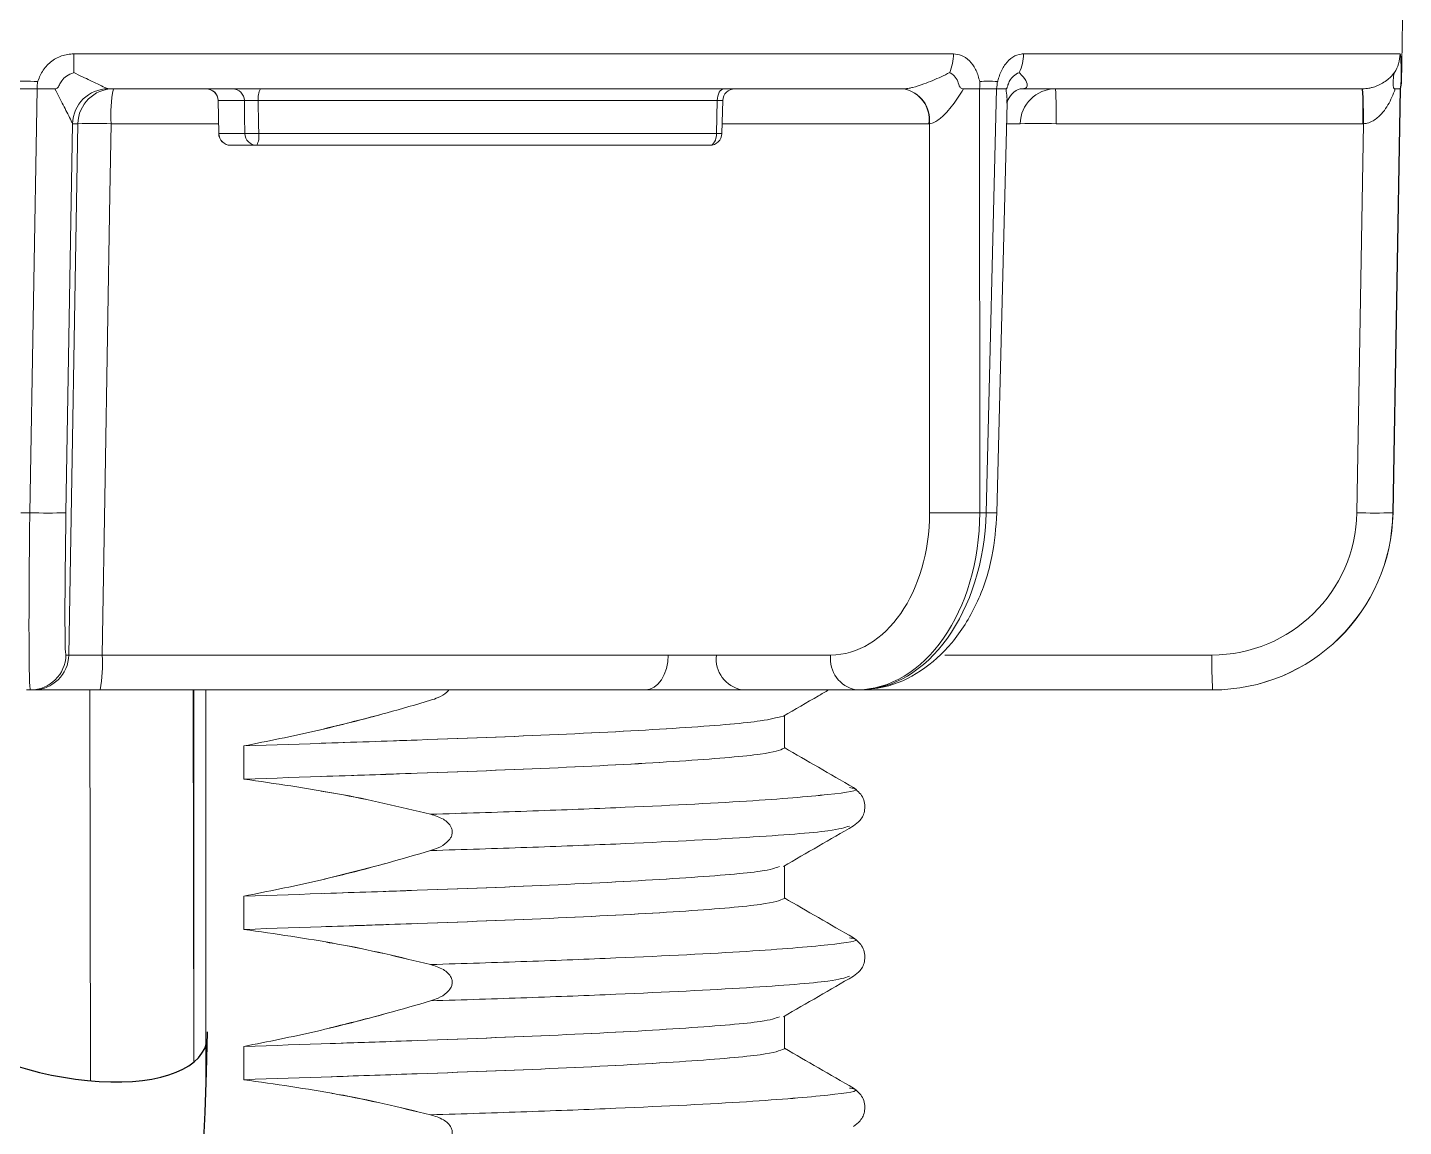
# Model space of a CAD drawing. Header units: inches. Extents: x 2.3 to 15.7, y 0.2 to 14.5.
# Drawn here: x 3.424 to 3.996, y 10.445 to 10.902 of the extents above; entities that cross this region are included whole.
import ezdxf

# ---------------------------------------------------------------- set-up
doc = ezdxf.new("R2010")
doc.units = ezdxf.units.IN
doc.header["$MEASUREMENT"] = 0
doc.layers.add('Object', color=4, linetype='Continuous')

msp = doc.modelspace()

# ---------------------------------------------------------------- linework, layer by layer
at = {"layer": 'Object', "color": 4, "linetype": 'Continuous', "lineweight": 15}
for p, q in [((3.995282222351666, 10.88690299181349), (3.99597554434235, 10.9266225063036)), ((3.443236952959058, 10.89112870299771), (3.808909395346467, 10.89112870299771)), ((3.837977879544857, 10.89112870299771), (3.994567157278825, 10.89112870299771)), ((3.418107889918804, 10.87662236390951), (3.427953436182214, 10.87662236390951)), ((3.424928837789301, 10.7003134673116), (3.427953436182214, 10.87662236390951)), ((3.427953436182214, 10.87662236390951), (3.435312204506427, 10.87662236390951)), ((3.435808298775505, 10.875679894797), (3.435312204506427, 10.87662236390951)), ((3.457469835206254, 10.8766229505694), (3.45747841510714, 10.87662236390951)), ((3.788108635638618, 10.87662236390951), (3.45747841510714, 10.87662236390951)), ((3.788108635638618, 10.87662236390951), (3.788189081375968, 10.8766229505694)), ((3.813119560043617, 10.87662236390951), (3.812544340021942, 10.875679894797)), ((3.813119560043617, 10.87662236390951), (3.819740383559299, 10.87662236390951)), ((3.819740383559299, 10.87662236390951), (3.819814449370352, 10.7003134673116)), ((3.819740383559299, 10.87662236390951), (3.826820781765935, 10.87662236390951)), ((3.822469232035409, 10.7003134673116), (3.826820781765935, 10.87662236390951)), ((3.826820781765935, 10.87662236390951), (3.830736443198546, 10.87662236390951)), ((3.830866901691479, 10.875679894797), (3.830736443198546, 10.87662236390951)), ((3.837352500102627, 10.8766229505694), (3.837281734253452, 10.87662236390951)), ((3.978865095337051, 10.87662236390951), (3.837281734253452, 10.87662236390951)), ((3.978865095337051, 10.87662236390951), (3.97897406741153, 10.8766229505694)), ((3.994592896981477, 10.87662236390951), (3.991568261922319, 10.7003134673116)), ((3.991631107862984, 10.7003134673116), (3.994760571711151, 10.87662236390951)), ((3.992522170902681, 10.87662236390951), (3.992193861362008, 10.875679894797)), ((3.992522170902681, 10.87662236390951), (3.994592896981477, 10.87662236390951)), ((3.994592896981477, 10.87662236390951), (3.994760571711151, 10.87662236390951)), ((3.503160887379321, 10.87172140719245), (3.503433757560435, 10.85802260544218)), ((3.503180467153133, 10.87172170052239), (3.503224686642307, 10.87170967399466)), ((3.514100774334146, 10.87170967399466), (3.503224686642307, 10.87170967399466)), ((3.710710523081552, 10.87170967399466), (3.519896534047703, 10.87170967399466)), ((3.710375100289717, 10.8580352186298), (3.710710523081552, 10.87170967399466)), ((3.712635354179072, 10.85800089902626), (3.712970190311015, 10.87174370026825)), ((3.826969793377874, 10.70020698854165), (3.831175924788285, 10.8706240598691)), ((3.442715338984787, 10.86211719814109), (3.439939557717516, 10.7003134673116)), ((3.441095057702416, 10.64112857768716), (3.444891040517565, 10.86211631815126)), ((3.442719078941582, 10.86211631815126), (3.442715338984787, 10.86211719814109)), ((3.444891040517565, 10.86211631815126), (3.442719078941582, 10.86211631815126)), ((3.503479590364304, 10.86211631815126), (3.458701527644305, 10.86211631815126)), ((3.503435517540105, 10.85802289877212), (3.503497190160989, 10.8580352186298)), ((3.503497190160989, 10.8580352186298), (3.514298478716915, 10.8580352186298)), ((3.520096585070029, 10.8580352186298), (3.710375100289717, 10.8580352186298)), ((3.798722779689786, 10.86211631815126), (3.712735599687694, 10.86211631815126)), ((3.798873551281392, 10.86211719814109), (3.798722779689786, 10.86211631815126)), ((3.798941530496091, 10.7003134673116), (3.798873551281392, 10.86211719814109)), ((3.836636261710007, 10.86211631815126), (3.830965973880321, 10.86211631815126)), ((3.979116442433469, 10.86211631815126), (3.85157775577126, 10.86211631815126)), ((3.976557505327861, 10.7003134673116), (3.979333323261375, 10.86211719814109)), ((3.979333323261375, 10.86211719814109), (3.979116442433469, 10.86211631815126)), ((3.519235881679615, 10.85312252871495), (3.508434519791201, 10.85312252871495)), ((3.707642438524326, 10.85312252871495), (3.519235881679615, 10.85312252871495)), ((3.421237353766973, 10.7003134673116), (3.424928837789301, 10.7003134673116)), ((3.819814449370352, 10.7003134673116), (3.822469232035409, 10.7003134673116)), ((3.991568261922319, 10.7003134673116), (3.991631107862984, 10.7003134673116)), ((3.439932151136411, 10.64112857768716), (3.441095057702416, 10.64112857768716)), ((3.455031163377999, 10.64112857768716), (3.517935990029407, 10.64112857768716)), ((3.517935990029407, 10.64112857768716), (3.690293732271396, 10.64112857768716)), ((3.710367180381208, 10.64112857768716), (3.757828772100851, 10.64112857768716)), ((3.805354383080939, 10.64112857768716), (3.833119748999728, 10.64112857768716)), ((3.848073122923743, 10.64112857768716), (3.916356814104716, 10.64112857768716)), ((3.42517274163837, 10.62662253192891), (3.423547107084506, 10.62662253192891)), ((3.426335648204372, 10.62662253192891), (3.42517274163837, 10.62662253192891)), ((3.449805444507112, 10.62662253192891), (3.45011762864463, 10.46403311244791)), ((3.518768093750207, 10.62662253192891), (3.454207859555542, 10.62662253192891)), ((3.493102750238446, 10.4718278284806), (3.492805526038143, 10.62662253192891)), ((3.493102750238446, 10.47181024143902), (3.493102750238446, 10.62662253192891)), ((3.498102779144352, 10.46075480900834), (3.498102779144354, 10.62662253192891)), ((3.680834574877721, 10.62662253192891), (3.518768093750207, 10.62662253192891)), ((3.76844291615202, 10.62662253192891), (3.720981324432378, 10.62662253192891)), ((3.769612055979351, 10.62662253192891), (3.76844291615202, 10.62662253192891)), ((3.818417832170859, 10.62662253192891), (3.769612055979351, 10.62662253192891)), ((3.916608124534889, 10.62662253192891), (3.848324433353916, 10.62662253192891)), ((3.916635844214671, 10.62662253192891), (3.916608124534889, 10.62662253192891)), ((3.738601727546644, 10.60236729323282), (3.738601727546644, 10.61594436305601)), ((3.738602754201452, 10.60236611991304), (3.738602754201452, 10.61594348306618)), ((3.513909816540107, 10.60332413551263), (3.513909816540107, 10.58951005509406)), ((3.513910843194914, 10.60332325552279), (3.513910843194914, 10.58950917510423)), ((3.738602754201452, 10.53986630858286), (3.738602754201452, 10.553443671736)), ((3.738602754201452, 10.53986630858286), (3.738602754201452, 10.55344337840605)), ((3.513910843194914, 10.54082315086267), (3.513910843194914, 10.52700907044411)), ((3.738602754201452, 10.47736649725268), (3.738602754201452, 10.49094356707588)), ((3.738602754201452, 10.47736620392273), (3.738602754201452, 10.49094327374593)), ((3.513910843194914, 10.47832333953249), (3.513910843194914, 10.46450925911392))]:
    msp.add_line(p, q, dxfattribs=at)
at = {"layer": 'Object', "color": 4, "linetype": 'Continuous', "lineweight": 15, "flags": 128}
for points in [[(3.71344516482407, 10.87662236390951), (3.712917464253445, 10.87652849832719), (3.712409563454092, 10.87625012820961), (3.711940602204907, 10.87579781343479), (3.711528106970087, 10.87518886046947), (3.711187770901677, 10.87444556238944), (3.710932207187305, 10.87359607886942), (3.710771095715145, 10.87267267620331), (3.710710523081552, 10.87170967399466)], [(3.503224686642307, 10.87170967399466), (3.503359178421979, 10.8649580986561), (3.503497190160989, 10.8580352186298)], [(3.514298478716915, 10.8580352186298), (3.514198379873266, 10.86496103195555), (3.514100774334147, 10.87170967399466)], [(3.519896534047703, 10.87170967399466), (3.520042759025166, 10.86171298947721), (3.520096585070029, 10.8580352186298)], [(3.458701527644306, 10.86211631815126), (3.458211079976666, 10.83259676583031), (3.456249729301022, 10.71451884987647), (3.455031163378, 10.64112857768716)], [(3.710375100289718, 10.8580352186298), (3.710314527656124, 10.85707221642115), (3.710153562848937, 10.85614881375504), (3.709898219132023, 10.85529933023502), (3.709558029728587, 10.85455632548494), (3.709145974488684, 10.85394707918967), (3.708677306569443, 10.85349476441485), (3.70816977243252, 10.85321639429727), (3.707642438524326, 10.85312252871495)], [(3.710375100289718, 10.8580352186298), (3.711145898052063, 10.85801937881278), (3.711779490732746, 10.85800764561499), (3.712250945286463, 10.85800060569632), (3.712541928591666, 10.85799825905676), (3.712640927448023, 10.85800060569632), (3.712640927448023, 10.85800060569632)], [(3.680834574877721, 10.62662253192891), (3.682659967123968, 10.62690002205665), (3.684416793495626, 10.62772163923192), (3.686039054755126, 10.62905717047042), (3.687465591608984, 10.63085586969169), (3.688643018007253, 10.63305056433839), (3.689526894463304, 10.63555824203615), (3.690084148025863, 10.63828533053259), (3.690293732271395, 10.64112857768716)]]:
    msp.add_lwpolyline(points, dxfattribs=at)
at = {"layer": 'Object', "color": 4, "linetype": 'Continuous', "lineweight": 15}
for centre, radius, start, end in [((2.776946865332253, 10.89108254873209), 0.6662900892253697, 359.3355153633337, 0.003968908845615972), ((3.788618473275825, 10.89122215410827), 0.02029113726696802, 337.189086976748, 359.7361225699904), ((3.818923987635397, 10.89124418871604), 0.01905424188595481, 335.5427403058275, 359.6527342937271), ((3.979789924459592, 10.89138565297145), 0.01477946660345992, 327.0890802004997, 359.0038280008436), ((5.476776961402233, 10.79367161651334), 2.050502051690895, 177.5958889192211, 177.6815312113994), ((3.457477866194644, 10.86185815292263), 0.01476479983091483, 90.03116478164053, 178.9947063658573), ((3.457479069572615, 10.86186015049595), 0.01476221342806736, 90.00254014141133, 179.0057004469989), ((3.459651061701734, 10.86186011940605), 0.01476224451613516, 90.00237409924121, 179.0055818556482), ((3.515487157798656, 10.86568570946883), 0.05689770071281045, 168.9178580899354, 183.5967259727253), ((3.498163643838627, 10.87162251945792), 0.004999844452155886, 1.180348562585603, 89.99914510033454), ((3.498257059973881, 10.87165452304331), 0.004967932803923191, 0.6360757646824354, 89.65142413753107), ((3.509133252612205, 10.87165462896786), 0.004967826689100677, 0.6348676100196308, 89.6517813143847), ((3.527654073483401, 10.87288559045002), 0.007846158143090184, 151.5588938193209, 188.619487000672), ((3.717974260604986, 10.87162272768864), 0.004999636229007686, 89.99673128294752, 178.6639577855963), ((3.785687856217727, 10.86371483463865), 0.01313257342956452, 353.008534556172, 79.37769600897366), ((3.785748363950674, 10.86363740237775), 0.01321293167271108, 353.3932446076044, 79.35508284536431), ((3.79888756004496, 10.8792840434862), 0.0210220071993393, 352.7260305096142, 1.09213892618336), ((3.806275858241861, 10.88056428778798), 0.02091967128024961, 349.13874076884, 357.590311438192), ((3.851360983401701, 10.86189603525972), 0.01472636932343473, 90.1346624228983, 179.1429149690295), ((3.639716885539499, 10.8657000581184), 0.2118911785032854, 359.0309036597084, 2.95472182435855), ((3.767296447387807, 10.86570130124042), 0.2118503301977448, 359.030380528298, 2.95495539507036), ((3.768658188085009, 10.86415684996581), 0.2106850083920227, 359.4453081039743, 3.39213684240974), ((3.980221468281272, 10.87992657176233), 0.01474638099398389, 347.0518579100168, 359.0602970590361), ((3.980392767205092, 10.87994784244245), 0.0147476307859047, 346.9681657729968, 358.9777262094369), ((3.451796284080935, 10.64724725902242), 0.2149799873466858, 88.15931993933003, 91.84068006067022), ((3.508434532379862, 10.85812247285148), 0.005000000000000782, 181.1416437224304, 270.0000000000008), ((3.508464882923054, 10.85809043555458), 0.004967999626315313, 180.6368281251741, 269.6498207992333), ((3.517197531893473, 10.95931521940307), 0.1013214837334833, 268.3604051396842, 271.6395948603169), ((3.51926631867007, 10.8580905839388), 0.004968148459697631, 180.6385204116679, 269.6489794905494), ((3.512356386805873, 10.85685955896584), 0.007828974697488241, 331.4886206520998, 8.63664914001017), ((3.70764245319342, 10.85812247285148), 0.005000000000000782, 270.0000000000008, 358.6030320616061), ((3.844107008740632, 10.59899312223202), 0.2632292314541598, 88.37366178118585, 91.62633821881417), ((3.432434197753409, 10.92172382336516), 0.221537527737299, 268.0585332106958, 271.9414667893057), ((3.809377989933221, 11.19610215568154), 0.4958985210717712, 268.7940895092101, 271.2059104907916), ((3.859843114121748, 12.1848371329101), 1.484994047390159, 268.5578448362932, 268.7315394236277), ((3.984062883625089, 10.92172621816042), 0.2215399217789533, 268.0585494548033, 271.9414505451983), ((3.425172129952244, 10.64138477643236), 0.01476224451613243, 270.0023740992316, 359.0055818556625), ((3.426334920479455, 10.6413848944979), 0.01476236258693328, 270.0028244507755, 359.00513150411), ((3.389785498808536, 10.63755526817281), 0.06534344103271862, 350.3684352739303, 3.134786452449333), ((3.723402103853267, 10.63953006119977), 0.01313257342956314, 173.0085345561631, 259.3776960089768), ((3.770863593005391, 10.63952998615062), 0.01313248076008845, 173.0081550890027, 259.3780754761328), ((4.128240898056486, 10.63754417013612), 0.2119144001939765, 179.0308293419157, 182.954217020729)]:
    msp.add_arc(centre, radius, start, end, dxfattribs=at)
at = {"layer": 'Object', "color": 3}
msp.add_arc((1.824530812765335, 10.51628558183032), 1.674492995918446, 322.5411150374747, 358.9070304595704, dxfattribs=at)
at = {"layer": 'Object', "color": 4, "linetype": 'Continuous', "lineweight": 15}
for centre, major_axis, ratio, start_param, end_param in [((3.426224051901126, 10.70162247285148), (0.001051579505864098, 0.0749999978633955), 0.01702415743122012, 1.588488316051202, 3.14183135032615), ((3.440983442729785, 10.70136480937062), (0.001051579456424534, 0.06023621781273292), 0.01702231689549139, 1.588546788009508, 3.14188982228682), ((3.757072714037856, 10.70136480937062), (-0.00146163239234376, 0.06022766035816041), 0.6947523864656584, 3.124733682523451, 4.678076716798623), ((3.767686912093819, 10.70162247285148), (-0.001461853561073312, 0.07499312155358773), 0.6948274713542846, 3.128049092704799, 4.681392126979361), ((3.77036804872315, 10.70162247285148), (0.0014618535610742, 0.07499312155358773), 0.6948274713542725, 3.155136214474876, 4.708479248750208), ((3.916338889474368, 10.70136480937062), (-0.03192595367817219, 0.0510862964796015), 0.9996693402126259, 2.583183928119878, 4.136526962394814), ((3.916590241490207, 10.70162247285148), (-0.03678301089521163, 0.06536639576970238), 0.9997207325923372, 2.629155070936391, 4.182498105211415), ((3.916653732777316, 10.70162247285148), (0.03678301089521163, 0.06536639576970238), 0.9997207325923166, 3.654030236243455, 5.207373270518143)]:
    msp.add_ellipse(centre, major_axis=major_axis, ratio=ratio, start_param=start_param, end_param=end_param, dxfattribs=at)
at = {"layer": 'Object', "color": 3}
msp.add_ellipse((3.43155698949795, 10.49804186725858), major_axis=(-0.06672803607383379, 0.01862029517058223), ratio=0.4353026607776205, start_param=-0.2929028614820333, end_param=3.303422599604591, dxfattribs=at)
at = {"layer": 'Object', "color": 4, "linetype": 'Continuous', "lineweight": 15}
for points, knots in [([(3.428079714723435, 10.87968472853282), (3.428085411145008, 10.87968491408654), (3.428100653365807, 10.87968541058257), (3.42813108357551, 10.87969557987435), (3.42819026773028, 10.87974013822179), (3.428342562588631, 10.87997522307027), (3.428719316598396, 10.88101404425), (3.429772303375192, 10.88358571843069), (3.432391177046181, 10.88713308338154), (3.436781654871463, 10.89004372002445), (3.440639306556613, 10.89105920526086), (3.442790439681426, 10.89111675692906), (3.443236952959058, 10.89112870299771)], [0, 0, 0, 0, 0.000841430451912395, 0.002251460600227829, 0.00466160586470697, 0.01164941686382561, 0.04309910118006269, 0.1680499824243657, 0.4225824146522539, 0.6814968482804638, 0.9338879195479209, 1, 1, 1, 1]), ([(3.808909395346467, 10.89112870299771), (3.810016568750869, 10.89100309364012), (3.812381131020355, 10.89073483290835), (3.815628971983542, 10.88848997397076), (3.81780511901019, 10.88547383516706), (3.819021906073415, 10.88258374123805), (3.819485520304613, 10.88087265176721), (3.819744550245102, 10.87990301679716), (3.819839236077912, 10.8797205987363), (3.819879860510383, 10.87968903556662), (3.819896582099568, 10.87968462214775), (3.819904721748382, 10.87968471661826), (3.819905748315659, 10.87968472853282)], [0, 0, 0, 0, 0.2203549365563247, 0.4706064712220328, 0.7192448388441287, 0.8427799669739335, 0.9657676267094759, 0.9903493320478565, 0.9965903431474092, 0.9983368986016056, 0.9997902507205257, 1, 1, 1, 1]), ([(3.827177030983847, 10.87968472853282), (3.827181081877778, 10.87968491510122), (3.827191942279332, 10.87968541528905), (3.827213672140877, 10.87969559664398), (3.82725662884163, 10.87974006661272), (3.827367550402401, 10.8799753859255), (3.827649592399643, 10.88101380079578), (3.828430012961062, 10.88358588653253), (3.830333660239291, 10.88713305361391), (3.833464717109349, 10.89004371460099), (3.836173583128192, 10.89105920757515), (3.837667732775401, 10.89111675718848), (3.837977879544857, 10.89112870299771)], [0, 0, 0, 0, 0.0008386332078695343, 0.002248366299130526, 0.004661570417024519, 0.01164700026338374, 0.04309682942803165, 0.1680490615999785, 0.4225801938775068, 0.6814969435890069, 0.9338870144686997, 1, 1, 1, 1]), ([(3.994567157278825, 10.89112870299771), (3.994640505067594, 10.89100309187411), (3.994797153505574, 10.89073482494152), (3.994935538514885, 10.88848995115592), (3.994982694177206, 10.88547388482911), (3.994982450438634, 10.88258366378653), (3.994970707094199, 10.8808728018523), (3.99496378152759, 10.87990291855151), (3.994964043307938, 10.87972070416835), (3.994965021479792, 10.87968899831487), (3.994965536307348, 10.87968462295332), (3.99496582912278, 10.87968471672162), (3.994965866006241, 10.87968472853282)], [0, 0, 0, 0, 0.220351865061056, 0.470604172891, 0.719244233299818, 0.84277966985467, 0.9657687526677611, 0.9903526509879708, 0.9965934628495549, 0.9983342488711041, 0.9997901795446059, 1, 1, 1, 1]), ([(3.995138050683815, 10.87968472853282), (3.995138095525647, 10.87968491385448), (3.995138215508621, 10.87968540971836), (3.995138644155834, 10.87969559421418), (3.995139887668856, 10.8797400724043), (3.995145184378623, 10.87997531648307), (3.995166168711211, 10.88101622279304), (3.995215735966736, 10.88352992149487), (3.995271035030563, 10.88593980201783), (3.995282088172471, 10.88689771855552), (3.995282149019179, 10.88690299181349)], [0, 0, 0, 0, 0.001984546151951775, 0.005310036168298006, 0.01100146611687715, 0.0274774985085398, 0.101652628651085, 0.3963574618926322, 0.9966769935596648, 1, 1, 1, 1]), ([(3.417968851524989, 10.87968472853282), (3.419462131616116, 10.87973161140602), (3.422831728880477, 10.87983740294655), (3.426202656666319, 10.87973933590924), (3.428079714723435, 10.87968472853282)], [0, 0, 0, 0, 0.4431627799917118, 1, 1, 1, 1]), ([(3.435312204506428, 10.87662236390951), (3.435331459403547, 10.87662257054849), (3.435563758047269, 10.87662506352235), (3.435979311445679, 10.87669628746153), (3.436503852629647, 10.87701867680332), (3.436912986629164, 10.8775474451081), (3.437370732439896, 10.87859759671579), (3.438214060000526, 10.88026096916824), (3.440212381387412, 10.88214247046293), (3.442081036662127, 10.88302139551074), (3.443155930915095, 10.88334457086967), (3.443192146809996, 10.88335545946155)], [0, 0, 0, 0, 0.006003882935224828, 0.07243320254502965, 0.1278668906574262, 0.1829916053978833, 0.2548934401615887, 0.4400120186254428, 0.6890412381977834, 0.9895230160500387, 1, 1, 1, 1]), ([(3.443192146809996, 10.88335545946155), (3.444387416377068, 10.88278163214773), (3.447855700577524, 10.88111657159475), (3.452446541789099, 10.87889470036452), (3.455881659137733, 10.87727700437554), (3.457204233305033, 10.87669544289382), (3.457401498617229, 10.87664160208567), (3.457469835206255, 10.8766229505694)], [0, 0, 0, 0, 0.1962344045375226, 0.5694085280792431, 0.7986263406549425, 0.930240198614496, 1, 1, 1, 1]), ([(3.788189081375968, 10.8766229505694), (3.788927473720809, 10.87667782584175), (3.790086460067385, 10.87676395849448), (3.792950227886267, 10.8774069187046), (3.797581420541055, 10.87889418411078), (3.802762853079242, 10.88111665419421), (3.806153952818669, 10.88278165164223), (3.807322627010283, 10.88335545946155)], [0, 0, 0, 0, 0.1282352201600997, 0.2012789953121775, 0.4305229113377117, 0.803741196845931, 1, 1, 1, 1]), ([(3.807322627010283, 10.88335545946155), (3.807344832493142, 10.88334457352333), (3.807981306994711, 10.88303255049057), (3.809186954839106, 10.88210107835717), (3.810813787960529, 10.87999683791964), (3.811128558794333, 10.87775357359702), (3.812060869517016, 10.87684788308449), (3.812595419986967, 10.87665012054602), (3.812955930591509, 10.87663102915684), (3.813119560043618, 10.87662236390951)], [0, 0, 0, 0, 0.01048731953546372, 0.3005974477977453, 0.5927863996974324, 0.8425940287526783, 0.8982459469176813, 0.9538156166674009, 0.9999999999999999, 0.9999999999999999, 0.9999999999999999, 0.9999999999999999]), ([(3.819905748315659, 10.87968472853282), (3.820987599443125, 10.87973161133942), (3.823428811075416, 10.87983740302364), (3.825836395436593, 10.87973933601439), (3.827177030983847, 10.87968472853282)], [0, 0, 0, 0, 0.4431615486159424, 1, 1, 1, 1]), ([(3.830736443198547, 10.87662236390951), (3.830743816817161, 10.87662262751571), (3.830818815869267, 10.87662530872502), (3.830955619494061, 10.87669975641545), (3.831153134941636, 10.8770273346506), (3.831349400584892, 10.87756490335751), (3.831651559017613, 10.87861971231326), (3.832298682761295, 10.88028330472759), (3.833829699209108, 10.88215189543961), (3.835354932522288, 10.88302423948293), (3.8362384661173, 10.88334457072552), (3.836268499291763, 10.88335545946155)], [0, 0, 0, 0, 0.007203168627018563, 0.07326535958640978, 0.1290906839318121, 0.1845800861166488, 0.2574603279229412, 0.4422402508174896, 0.6918499799379575, 0.9895253294658766, 1, 1, 1, 1]), ([(3.836268499291763, 10.88335545946155), (3.836808028934235, 10.88278163169234), (3.838373574790138, 10.88111656342662), (3.839723325951248, 10.87889469652987), (3.839549944708548, 10.87727701717608), (3.838518558268104, 10.87669543333576), (3.837652526664772, 10.87664160037252), (3.837352500102627, 10.8766229505694)], [0, 0, 0, 0, 0.1962331263478007, 0.5694070048454458, 0.7986248704702522, 0.9302359318276782, 1, 1, 1, 1]), ([(3.97897406741153, 10.8766229505694), (3.979883234715244, 10.87667782640174), (3.981310275930669, 10.87676396024548), (3.984014615212445, 10.87740692453841), (3.987522503945274, 10.87889420312436), (3.990352264406691, 10.88111659393855), (3.991724594400166, 10.88278164729054), (3.992197527986318, 10.88335545946155)], [0, 0, 0, 0, 0.1282329123919983, 0.2012761022199661, 0.4305214533604089, 0.8037457954138909, 1, 1, 1, 1]), ([(3.992197527986318, 10.88335545946155), (3.992192487672719, 10.883344573721), (3.992048098416276, 10.88303273122275), (3.991786746424189, 10.88210102709788), (3.991746714204404, 10.87999681520776), (3.991576289734509, 10.87775356806207), (3.991978038046462, 10.87684789260443), (3.992246780460768, 10.87665012088884), (3.992436198579361, 10.87663102917758), (3.992522170902681, 10.87662236390951)], [0, 0, 0, 0, 0.01049343128560295, 0.3006040618729142, 0.592788374300941, 0.8425983927118418, 0.8982509674138301, 0.9538185639682499, 1, 1, 1, 1]), ([(3.994965866006241, 10.87968472853282), (3.995002559076173, 10.87973161161714), (3.995085356523004, 10.87983740270217), (3.995119203538135, 10.87973933557593), (3.995138050683815, 10.87968472853282)], [0, 0, 0, 0, 0.4431666837268808, 1, 1, 1, 1]), ([(3.995169840316579, 10.88118100458104), (3.995172063062831, 10.88129032870748), (3.995201806248906, 10.88275322526306), (3.9952258824531, 10.88400074639079), (3.99524815941183, 10.88515503867266)], [0, 0, 0, 0, 0.07473127612711436, 1, 1, 1, 1]), ([(3.442715338984788, 10.86211719814109), (3.442657059722907, 10.86223480242573), (3.442563181638519, 10.8624242431393), (3.441911103700215, 10.86373896368743), (3.4403914350225, 10.86677291938612), (3.438138988414126, 10.87120852372408), (3.436405138300478, 10.8745348727645), (3.435808298775505, 10.875679894797)], [0, 0, 0, 0, 0.1256623779691748, 0.2024209460244722, 0.4310744311741919, 0.8041599654031052, 1, 1, 1, 1]), ([(3.812544340021942, 10.875679894797), (3.81181431598612, 10.87453483005309), (3.809693539785815, 10.8712083285442), (3.806247509499653, 10.8667740027595), (3.802570979250444, 10.86350568764296), (3.800250485334984, 10.8622997474784), (3.799242175134772, 10.86216606906557), (3.798873551281393, 10.86211719814109)], [0, 0, 0, 0, 0.1958166642258284, 0.5688625315541486, 0.7974956427243409, 0.9259672901364748, 1, 1, 1, 1]), ([(3.831015326643528, 10.87062787315838), (3.831078739003615, 10.87116612681417), (3.831265072174617, 10.87274775081223), (3.831025164613, 10.87451444006593), (3.830866901691479, 10.875679894797)], [0, 0, 0, 0, 0.3403170769099646, 1, 1, 1, 1]), ([(3.831205771110165, 10.87056744718976), (3.831204190016543, 10.87079996349453), (3.831200363267957, 10.8713627267798), (3.833004185880149, 10.87496335422566), (3.836194557735499, 10.87665841939722), (3.837486763206198, 10.87660071318278), (3.837285093324422, 10.87662352817668), (3.837279827608812, 10.87662412388918)], [0, 0, 0, 0, 0.2083180887046218, 0.5041959190687154, 0.8537682715980874, 0.9961818061860304, 1, 1, 1, 1]), ([(3.992193861362008, 10.875679894797), (3.991743267247284, 10.87453483037446), (3.990434260822177, 10.87120834066391), (3.98772165135497, 10.86677403085176), (3.984034508247605, 10.86350566040506), (3.981255325918274, 10.86229975671141), (3.979847861649652, 10.86216607080638), (3.979333323261375, 10.86211719814109)], [0, 0, 0, 0, 0.1958176973066064, 0.5688636747537253, 0.7974950268369818, 0.9259685770840712, 1, 1, 1, 1]), ([(3.514100774334147, 10.87170967399466), (3.514243385619238, 10.87171861029977), (3.514528570804571, 10.87173648056738), (3.515614650792495, 10.87174851328009), (3.517044974912038, 10.87174574437383), (3.518552513234694, 10.87173220018863), (3.519503893477772, 10.87171625476897), (3.519896534047703, 10.87170967399466)], [0, 0, 0, 0, 0.2127104539024643, 0.4253651467991667, 0.6379744357064299, 0.8505897879128862, 1, 1, 1, 1]), ([(3.710710523081552, 10.87170967399466), (3.711148703484402, 10.87171856148094), (3.712024952626471, 10.87173633418866), (3.712828486624181, 10.87174887017993), (3.712918113232691, 10.87174558879151), (3.712961683742619, 10.8717439935982)], [0, 0, 0, 0, 0.3394968575710182, 0.6789071995168752, 1, 1, 1, 1]), ([(3.769612055979351, 10.62662253192891), (3.7731107913595, 10.62687263162654), (3.782054543201785, 10.62751195680789), (3.79568162245532, 10.63378416495924), (3.808876035972819, 10.64568212642896), (3.819063391263949, 10.66209398010731), (3.825474301975283, 10.68090245205561), (3.826498962835511, 10.69412927698272), (3.826969793377874, 10.70020698854165)], [0, 0, 0, 0, 0.112493645979658, 0.2875654041127343, 0.4647598097963448, 0.649025231620342, 0.8387274785577035, 1, 1, 1, 1]), ([(3.455031163378, 10.64112857768716), (3.453382747277232, 10.64110443026166), (3.450086274024987, 10.64105614066887), (3.44581149427063, 10.64102939705329), (3.44268299915116, 10.64103982936989), (3.441287570353163, 10.64108063919137), (3.441140226203577, 10.64111733006268), (3.441095057702415, 10.64112857768716)], [0, 0, 0, 0, 0.2251738051606008, 0.450298577811964, 0.6753829171397264, 0.9004882981441056, 1, 1, 1, 1]), ([(3.710367180381209, 10.64112857768716), (3.709096498136972, 10.64110443021818), (3.706555382982701, 10.64105614001844), (3.701651470951008, 10.64102939724486), (3.696634617993813, 10.64103982922144), (3.692773158170314, 10.64108063923595), (3.690875470800894, 10.64111733006563), (3.690293732271395, 10.64112857768716)], [0, 0, 0, 0, 0.2251714772189647, 0.4502987711249926, 0.6753835627793399, 0.9004884092695548, 1, 1, 1, 1]), ([(3.848073122923743, 10.64112857768716), (3.846410522420753, 10.64110443026768), (3.843085701423312, 10.6410561409479), (3.838619401756341, 10.64102939709525), (3.83521347070532, 10.64103982878974), (3.83353807021083, 10.64108064088062), (3.833217900985015, 10.64111733012762), (3.833119748999729, 10.64112857768716)], [0, 0, 0, 0, 0.2251738272360028, 0.4502961881232319, 0.6753804592040583, 0.9004837135406777, 1, 1, 1, 1]), ([(3.428000515638349, 10.62662253192891), (3.428560965593173, 10.62662253192891), (3.430039153985301, 10.62662253192891), (3.435863708780733, 10.6266225319289), (3.444296547305392, 10.62662253192891), (3.450904100599955, 10.62662253192891), (3.454207859555543, 10.62662253192891)], [0, 0, 0, 0, 0.169120127302394, 0.4460548295205172, 0.7230288979458039, 1, 1, 1, 1]), ([(3.599134996129154, 10.62662253192891), (3.598865481143744, 10.62630395793392), (3.597558894552141, 10.62498617541408), (3.594987760320806, 10.62345308165332), (3.592591535701796, 10.6226466987442), (3.591543693040275, 10.62229407637025)], [0.6463693764100975, 0.6463693764100975, 0.6463693764100975, 0.6463693764100975, 0.6963129166750529, 0.8672009797675432, 1, 1, 1, 1]), ([(3.680834574877721, 10.62662253192891), (3.681998031860886, 10.62662253192891), (3.685793829130221, 10.6266225319289), (3.693516846842225, 10.62662253192891), (3.703549521874943, 10.6266225319289), (3.713356621611483, 10.62662253192891), (3.718439767650956, 10.62662253192891), (3.720981324432378, 10.62662253192891)], [0, 0, 0, 0, 0.09949228671208894, 0.3245951983499179, 0.5497084867831667, 0.774855681865828, 1, 1, 1, 1]), ([(3.713856046744194, 10.62662253192891), (3.714029079405842, 10.62662253192891), (3.714478501906888, 10.6266225319289), (3.717436659019963, 10.62662253192891), (3.721312029581719, 10.6266225319289), (3.722469313909664, 10.62662253192891)], [0, 0, 0, 0, 0.3051176303716968, 0.7924904307031013, 1, 1, 1, 1]), ([(3.738175299139448, 10.61569620592275), (3.743029935116148, 10.61850286480717), (3.749329923749885, 10.6221451397698), (3.755630154597916, 10.62578702079123), (3.75707557177752, 10.6266225319289)], [0, 0, 0, 0, 0.4999809249509572, 0.648838380342891, 0.648838380342891, 0.648838380342891, 0.648838380342891]), ([(3.81841783217086, 10.62662253192891), (3.818614478075426, 10.6266225319289), (3.819256031311165, 10.6266225319289), (3.822608571107895, 10.62662253192891), (3.829420059837471, 10.6266225319289), (3.838350744509847, 10.6266225319289), (3.84499989161371, 10.6266225319289), (3.848324433353917, 10.62662253192891)], [0, 0, 0, 0, 0.09949318639599886, 0.3245944826929858, 0.5497082044371265, 0.774856256563887, 1, 1, 1, 1]), ([(3.591543693040276, 10.62229407637025), (3.585532647224924, 10.62054568134971), (3.569740794940522, 10.61595240478067), (3.543914485033936, 10.60932135566525), (3.523917107010595, 10.6053243550483), (3.513909816540107, 10.60332413551263)], [0, 0, 0, 0, 0.2349028121879488, 0.6171223153529842, 1, 1, 1, 1]), ([(3.591544793027568, 10.62229319638042), (3.58553630295758, 10.62053324245973), (3.570174843826085, 10.61603369932808), (3.55462438948537, 10.61223346672831), (3.545156348910832, 10.60991965932057)], [0, 0, 0, 0, 0.3911405823206933, 1, 1, 1, 1]), ([(3.738175299139448, 10.61569620592275), (3.734868913559502, 10.61503509933595), (3.730994654066778, 10.61355316545992), (3.700375574540812, 10.61097240080613), (3.651228859721624, 10.60821639757998), (3.587834974834425, 10.60578686813285), (3.538547411397284, 10.60414490898053), (3.513909816540107, 10.60332413551263)], [0, 0, 0, 0, 0.1639950845679565, 0.3771490646420478, 0.5903028994969941, 0.7952028773094753, 1, 1, 1, 1]), ([(3.545350313336805, 10.60439332316128), (3.559137841308569, 10.60485528560873), (3.597407864880755, 10.60613755417709), (3.651067872858968, 10.60821418953308), (3.700420896295125, 10.6109713807488), (3.73098761315263, 10.61355240994282), (3.734867546832946, 10.61503405278761), (3.738175299139448, 10.61569620592275)], [0, 0, 0, 0, 0.1267207544379864, 0.3517386343193056, 0.5858207956439146, 0.8199032252176617, 1, 1, 1, 1]), ([(3.738601727546644, 10.60236729323282), (3.736636718671188, 10.60155987632911), (3.732637229277563, 10.59991649680906), (3.700519741802791, 10.59715990120959), (3.651192078422727, 10.59440179129152), (3.587844004328502, 10.59197335516917), (3.538550422661442, 10.59033101774646), (3.513909816540107, 10.58951005509406)], [0, 0, 0, 0, 0.1975998451999038, 0.4021857076221538, 0.6067714306626105, 0.8034350524954229, 1, 1, 1, 1]), ([(3.738602754201451, 10.60236641324298), (3.736637744482965, 10.60155915140492), (3.73263825288735, 10.5999160872987), (3.700520771602484, 10.59715889333047), (3.65119310479211, 10.59440094396354), (3.587845031053446, 10.59197246715337), (3.538551449339623, 10.59033013508175), (3.513910843194914, 10.58950917510423)], [0, 0, 0, 0, 0.197599821684075, 0.4021857086435298, 0.6067714313344482, 0.8034350528312575, 1, 1, 1, 1]), ([(3.545834601075605, 10.59059566921962), (3.559456914601921, 10.59105212713275), (3.597560540401726, 10.59232890743014), (3.65102711410715, 10.59440019006099), (3.700565804732252, 10.59715872580606), (3.732627548194904, 10.59991576316907), (3.736634218124206, 10.60155884805541), (3.738602754201451, 10.60236611991304)], [0, 0, 0, 0, 0.1198762629978566, 0.3353116384177734, 0.5594252344190668, 0.783539114508166, 1, 1, 1, 1]), ([(3.767314035859608, 10.58600622890389), (3.762458409331602, 10.58881282617124), (3.752887418495189, 10.59434494783922), (3.743316872629967, 10.59987801853679), (3.738601727546644, 10.60260401049824)], [0, 0, 0, 0, 0.5073274659854009, 1, 1, 1, 1]), ([(3.767315135846902, 10.58600505558412), (3.762459494067188, 10.58881176653104), (3.752888532100335, 10.59434407820963), (3.743317907954506, 10.59987715354594), (3.738602754201451, 10.6026031305084)], [0, 0, 0, 0, 0.5073305898122955, 1, 1, 1, 1]), ([(3.767315062514415, 10.58600534891406), (3.762459457798586, 10.58881208169065), (3.752888593463039, 10.5943444221926), (3.743317919855543, 10.59987727190921), (3.738602754201451, 10.6026031305084)], [0, 0, 0, 0, 0.5073318924596142, 1, 1, 1, 1]), ([(3.513909816540107, 10.58951005509406), (3.52692981507524, 10.58766017989604), (3.546484026826667, 10.5848819267927), (3.57229177197011, 10.57953001519857), (3.585124592313631, 10.5764344982064), (3.591543693040276, 10.57488609069801)], [0, 0, 0, 0, 0.4989669982923553, 0.7493784515608605, 1, 1, 1, 1]), ([(3.513910843194914, 10.58950917510423), (3.526930841730047, 10.58765929990621), (3.546485053481473, 10.58488104680286), (3.572292798624916, 10.57952913520873), (3.585125618968437, 10.57643361821657), (3.591544719695082, 10.57488521070818)], [0, 0, 0, 0, 0.4989669982923553, 0.7493784515608605, 1, 1, 1, 1]), ([(3.546049171930198, 10.58448120652108), (3.548327032448054, 10.58413830409037), (3.557129731260352, 10.58281317167077), (3.572284807675088, 10.57948249358958), (3.585123002077371, 10.57641787146758), (3.591544793027568, 10.57488491737823)], [0, 0, 0, 0, 0.1485591986349477, 0.5741009474150492, 1, 1, 1, 1]), ([(3.765633548606074, 10.58603057528931), (3.766417716608182, 10.5858766269659), (3.77139381789842, 10.58489971583373), (3.758850571983762, 10.58312581401496), (3.726647284670059, 10.58035499748095), (3.67940893606257, 10.57800676915965), (3.63270538457015, 10.57618748059579), (3.605135282054538, 10.57531519842024), (3.591544719695082, 10.57488521070818)], [0, 0, 0, 0, 0.04276597857369373, 0.2713804192299718, 0.5080743327594927, 0.7447683495332329, 0.8741846658055994, 1, 1, 1, 1]), ([(3.591544793027568, 10.57488491737823), (3.605135354928041, 10.57531490462932), (3.632705456512551, 10.57618718586972), (3.679409017131953, 10.57800648360023), (3.726647307014244, 10.58035464739339), (3.758850853626766, 10.58312572692942), (3.771393686969498, 10.58489893408485), (3.766417762223377, 10.58587652052576), (3.76563362193856, 10.58603057528931)], [0, 0, 0, 0, 0.1258153314852452, 0.2552316449709171, 0.4919256566479744, 0.7286196392383262, 0.9572340249825627, 1, 1, 1, 1]), ([(3.767314035859608, 10.57004086667046), (3.768301022488409, 10.57074135882362), (3.770417540200029, 10.57224351093568), (3.77250037106259, 10.57677145150865), (3.771576671103354, 10.58260766223073), (3.768757438245042, 10.58485552793479), (3.767316089169221, 10.58600476225417)], [0, 0, 0, 0, 0.2111632533760723, 0.4528235264514055, 0.7202528687422486, 1, 1, 1, 1]), ([(3.767314109192095, 10.57004057334051), (3.76830109605863, 10.57074106552304), (3.770417614280053, 10.57224321769806), (3.772500440736872, 10.57677115772688), (3.77157675919589, 10.58260737606025), (3.768757469225473, 10.58485523608697), (3.767316089169222, 10.58600446892423)], [0, 0, 0, 0, 0.2111631039869527, 0.4528232060978079, 0.7202523591936403, 1, 1, 1, 1]), ([(3.591544719695082, 10.57488521070818), (3.593372207722287, 10.57432354314149), (3.595959291577411, 10.57352841831873), (3.598778861382226, 10.57144939017441), (3.600094230439312, 10.56976558360524), (3.600605864012523, 10.56799451622767), (3.600482313131385, 10.56646067843319), (3.599755001762031, 10.56476963449441), (3.597910678241335, 10.56269463047563), (3.594988786975613, 10.56095239033331), (3.592592562356604, 10.56014600742419), (3.591544719695082, 10.55979338505024)], [0, 0, 0, 0, 0.2273193266479091, 0.321804658182856, 0.4171654710722639, 0.4780342068732168, 0.539080235651527, 0.5981266875271377, 0.6963129166750529, 0.8672009797675432, 1, 1, 1, 1]), ([(3.591544793027568, 10.57488491737823), (3.593372284003471, 10.57432324565587), (3.595959390855938, 10.57352810916494), (3.59877889092314, 10.57144913375622), (3.600094500109833, 10.56976546490337), (3.600606003952574, 10.56799439057806), (3.600482281623799, 10.56646052146378), (3.599755196310266, 10.56476936527826), (3.597910635814252, 10.56269440742133), (3.594988862058702, 10.5609520710739), (3.592592642185108, 10.5601457082121), (3.591544793027568, 10.55979309172029)], [0, 0, 0, 0, 0.2273186581532299, 0.3218060531936074, 0.4171571009208928, 0.4780369795307327, 0.5390713331406042, 0.5981284667328479, 0.6963162938244047, 0.8672013702993987, 1, 1, 1, 1]), ([(3.765607002246073, 10.57001006702626), (3.76373942536418, 10.56935487637666), (3.759486255880097, 10.56786276276991), (3.725858285319959, 10.56526275698736), (3.679516406260059, 10.56291499990613), (3.632686075025083, 10.56109564478773), (3.605128906366071, 10.5602233694109), (3.591544719695082, 10.55979338505024)], [0, 0, 0, 0, 0.2027508081305755, 0.4617392506699705, 0.7207277536254519, 0.8623339584076788, 1, 1, 1, 1]), ([(3.591544793027568, 10.55979309172029), (3.605128979310654, 10.56022308028625), (3.632686147182758, 10.56109536419404), (3.679516488417408, 10.56291463577795), (3.725858317911759, 10.56526298445255), (3.759486468033538, 10.56786237100899), (3.763739490447511, 10.56935455313621), (3.765607002246074, 10.57000977369631)], [0, 0, 0, 0, 0.1376660379517956, 0.2792722389893006, 0.5382607613723446, 0.797249251928969, 1, 1, 1, 1]), ([(3.738175225806962, 10.55319639459257), (3.743029887758329, 10.55600305082962), (3.752739563764771, 10.56161656686766), (3.762449796744483, 10.56722917893314), (3.767305089296293, 10.57003558673145)], [0, 0, 0, 0, 0.4999818684109771, 1, 1, 1, 1]), ([(3.738175299139448, 10.55319639459257), (3.743029956297442, 10.55600291905912), (3.752739725770458, 10.56161623112293), (3.762449816396988, 10.56722904715946), (3.767305089296293, 10.57003558673145)], [0, 0, 0, 0, 0.4999765619034496, 1, 1, 1, 1]), ([(3.591544719695082, 10.55979338505024), (3.585533683601414, 10.55804485587732), (3.56974192205713, 10.55345124583711), (3.543915417268382, 10.54682086557027), (3.523918116591659, 10.54282353822653), (3.513910843194914, 10.54082315086267)], [0, 0, 0, 0, 0.2349036210702751, 0.617121892470077, 1, 1, 1, 1]), ([(3.591544793027568, 10.55979309172029), (3.585536767582639, 10.55803151583387), (3.570894094256823, 10.55373822838363), (3.556071392664387, 10.55011108241935), (3.547330583793886, 10.54797218827638)], [0, 0, 0, 0, 0.4103093274871396, 1, 1, 1, 1]), ([(3.736554577862159, 10.55317879479588), (3.734869939727607, 10.55253443612627), (3.730995678849228, 10.55105256679535), (3.700376607969985, 10.54847120521369), (3.651229882197491, 10.54571581435592), (3.587835997184931, 10.5432862231922), (3.538548437585474, 10.5416440375803), (3.513910843194914, 10.54082315086267)], [0, 0, 0, 0, 0.1639950806109493, 0.3771490814708944, 0.5903028852536631, 0.7952028581221503, 1, 1, 1, 1]), ([(3.547541341359196, 10.54196772430712), (3.560576100023389, 10.54240470980318), (3.59807778639562, 10.543661940063), (3.651052813826223, 10.54571449076328), (3.700425016696218, 10.54847119428709), (3.730986856656626, 10.55105222109866), (3.734867317477137, 10.55253412701352), (3.736554651194645, 10.55317850146594)], [0, 0, 0, 0, 0.1207042247576642, 0.3472724042908655, 0.5829672587486356, 0.8186624119746879, 1, 1, 1, 1]), ([(3.738602754201451, 10.53986630858286), (3.736637744228367, 10.53905905758273), (3.732638252114554, 10.53741601553557), (3.700520776138895, 10.53465865174984), (3.651193095437391, 10.53190134431101), (3.587845036760185, 10.52947223851614), (3.53855145027299, 10.52782998907057), (3.513910843194914, 10.52700907044411)], [0, 0, 0, 0, 0.1975998220206756, 0.4021857093286313, 0.6067714074812871, 0.8034350524964197, 1, 1, 1, 1]), ([(3.54802555576551, 10.52817036369541), (3.560895148660196, 10.52860174874255), (3.598230273311219, 10.52985321136761), (3.651011858926203, 10.53189989936494), (3.700569939625424, 10.53465916343254), (3.732626557523197, 10.53741545226821), (3.736633891586204, 10.53905887207549), (3.738602754201451, 10.53986630858286)], [0, 0, 0, 0, 0.1140726498322882, 0.3309286187692738, 0.5565200604257793, 0.7821117331594196, 1, 1, 1, 1]), ([(3.767315062514415, 10.52350524425394), (3.762459446732047, 10.52631195788777), (3.752888518216167, 10.53184428514716), (3.743317909419021, 10.53737734474917), (3.738602754201451, 10.54010331917823)], [0, 0, 0, 0, 0.507329646680811, 1, 1, 1, 1]), ([(3.767315135846902, 10.52350495092399), (3.762459494067188, 10.52631166187092), (3.752888532100335, 10.53184397354951), (3.743317907954506, 10.53737704888582), (3.738602754201451, 10.54010302584828)], [0, 0, 0, 0, 0.5073305898122955, 1, 1, 1, 1]), ([(3.513910843194914, 10.52700907044411), (3.526930863523572, 10.52515940687786), (3.546485135021654, 10.52238146777781), (3.57229276081008, 10.51702894287568), (3.585125612743248, 10.51393348278423), (3.591544719695082, 10.51238510604806)], [0, 0, 0, 0, 0.4989663379402403, 0.7493784951327115, 1, 1, 1, 1]), ([(3.548254939782313, 10.52163614584592), (3.549796413551676, 10.52140173115473), (3.557861011176914, 10.52017533327533), (3.572283473247685, 10.51697472758305), (3.585122543493669, 10.51391521556375), (3.591544793027568, 10.51238481271811)], [0, 0, 0, 0, 0.1056293012494004, 0.5526255645356787, 0.9999999999999999, 0.9999999999999999, 0.9999999999999999, 0.9999999999999999]), ([(3.765633548606074, 10.52353076395913), (3.766417716691389, 10.5233767066242), (3.771393815907882, 10.52239910424789), (3.758850569557353, 10.52062644911073), (3.726647287446169, 10.51785468794107), (3.679408935940763, 10.51550669241974), (3.632705384592034, 10.51368737091925), (3.605135282061764, 10.51281509210378), (3.591544719695082, 10.51238510604806)], [0, 0, 0, 0, 0.04276599990618739, 0.2713804127083093, 0.5080743445697169, 0.7447683556608722, 0.8741846688261925, 1, 1, 1, 1]), ([(3.591544793027568, 10.51238481271811), (3.605135355618497, 10.51281476608865), (3.632705461072153, 10.51368697867635), (3.679409007275238, 10.51550695013743), (3.726647315118948, 10.51785421189777), (3.758850849159638, 10.52062620431348), (3.771393686765924, 10.52239880884722), (3.76641776225149, 10.52337641305337), (3.76563362193856, 10.52353047062919)], [0, 0, 0, 0, 0.1258153314240407, 0.2552316676987703, 0.4919256552462237, 0.7286196617358944, 0.9572340250033669, 1, 1, 1, 1]), ([(3.767314035859608, 10.50754076201033), (3.768301022488409, 10.5082412541635), (3.770417540200029, 10.50974340627555), (3.77250037106259, 10.51427134684853), (3.771576671103354, 10.5201075575706), (3.768757438245042, 10.52235542327466), (3.767316089169221, 10.52350465759405)], [0, 0, 0, 0, 0.2111632533760723, 0.4528235264514055, 0.7202528687422486, 1, 1, 1, 1]), ([(3.767314109192095, 10.50754076201033), (3.768301098318888, 10.50824114020342), (3.770417634172233, 10.50974305700912), (3.772500439846283, 10.51427103965305), (3.771576781846513, 10.52010761277811), (3.768757469536617, 10.52235544687276), (3.767316089169222, 10.52350465759405)], [0, 0, 0, 0, 0.2111603280026579, 0.452819988476962, 0.7202528704355959, 1, 1, 1, 1]), ([(3.591544719695082, 10.51238510604806), (3.593372222824826, 10.51182344844933), (3.595959328059863, 10.51102833773773), (3.598778743769731, 10.50894929746835), (3.600094371587378, 10.50726565218211), (3.600605818099239, 10.50549458761937), (3.600482286950852, 10.50396078002912), (3.599754998922072, 10.50226981666289), (3.597910616923315, 10.50019482681275), (3.59498887086056, 10.49845224699442), (3.592592572824455, 10.49764588593058), (3.591544719695082, 10.49729328039011)], [0, 0, 0, 0, 0.2273201469316742, 0.3218058194177608, 0.4171574916278126, 0.4780377689583369, 0.5390723017012331, 0.5981189666464786, 0.6963055501002545, 0.867200500561125, 0.9999999999999999, 0.9999999999999999, 0.9999999999999999, 0.9999999999999999]), ([(3.591544793027568, 10.51238481271811), (3.593372344028011, 10.51182333221336), (3.595959607347251, 10.51102844445697), (3.598778807330183, 10.50894900934982), (3.600094431949159, 10.50726543873725), (3.600606028222598, 10.50549439928296), (3.60048236184192, 10.50396058208696), (3.599755090651919, 10.50226950098894), (3.597910599187383, 10.500194590651), (3.594988940327289, 10.49845193071746), (3.592592650943969, 10.49764558762579), (3.591544793027568, 10.49729298706017)], [0, 0, 0, 0, 0.2273146569902941, 0.3218092812810791, 0.4171604642779457, 0.4780291074287876, 0.5390752638430168, 0.5981216258422691, 0.6963095922277988, 0.867201181904877, 1, 1, 1, 1]), ([(3.765607002246073, 10.50751025569608), (3.763739426128761, 10.50685491424988), (3.759486258915905, 10.50536245740898), (3.725858278785003, 10.50276320350839), (3.679516409649067, 10.50041482026942), (3.632686074826929, 10.49859555361458), (3.605128906300643, 10.49772326920395), (3.591544719695082, 10.49729328039011)], [0, 0, 0, 0, 0.2027508276416128, 0.4617392375663774, 0.7207277604600637, 0.8623339617767709, 1, 1, 1, 1]), ([(3.591544793027568, 10.49729298706017), (3.605128980000058, 10.49772294204283), (3.632686151738016, 10.49859515790093), (3.679516478590549, 10.5004150973045), (3.725858325975982, 10.50276258574208), (3.759486465943462, 10.50536266986648), (3.763739489883632, 10.50685477545266), (3.765607002246074, 10.50750996236613)], [0, 0, 0, 0, 0.1376660345095286, 0.2792722570107187, 0.5382607466414775, 0.7972492569986448, 1, 1, 1, 1]), ([(3.738175225806962, 10.49069658326239), (3.743029908939649, 10.49350310508144), (3.752739712041685, 10.49911640125747), (3.762449817927996, 10.50472923318099), (3.767305089296293, 10.50753577540127)], [0, 0, 0, 0, 0.4999775053799357, 0.9999999999999999, 0.9999999999999999, 0.9999999999999999, 0.9999999999999999]), ([(3.738175299139448, 10.49069628993244), (3.743029935116148, 10.49350294881686), (3.752739577493356, 10.4991164807425), (3.762449795213396, 10.50472907692135), (3.767305089296293, 10.50753548207133)], [0, 0, 0, 0, 0.4999809249509572, 1, 1, 1, 1]), ([(3.591544719695082, 10.49729328039011), (3.585533673879731, 10.49554488536958), (3.569741821595328, 10.49095160880053), (3.543915511688742, 10.48432055968511), (3.523918133665402, 10.48032355906816), (3.513910843194914, 10.47832333953249)], [0, 0, 0, 0, 0.2349028121879488, 0.6171223153529842, 1, 1, 1, 1]), ([(3.591544793027568, 10.49729298706017), (3.585537289144455, 10.49552948107991), (3.57161348593862, 10.49144214119645), (3.557518463642253, 10.48798835039751), (3.549504818676938, 10.48602471723218)], [0, 0, 0, 0, 0.4314556730158771, 1, 1, 1, 1]), ([(3.736554577862159, 10.49067869013576), (3.734869939717392, 10.49003433180131), (3.730995678815522, 10.48855246324116), (3.700376608153196, 10.4859710945426), (3.651229881527576, 10.48321573167502), (3.58783600203224, 10.48078604016461), (3.538548438233063, 10.47914410233948), (3.513910843194914, 10.47832333953249)], [0, 0, 0, 0, 0.1639950845679599, 0.3771490905710633, 0.5903028994969857, 0.7952028773094709, 1, 1, 1, 1]), ([(3.5497322960491, 10.47954241878291), (3.562014912653543, 10.4799544623107), (3.598748240041812, 10.48118675102343), (3.651037094213557, 10.48321402484816), (3.700429310634725, 10.48597166316317), (3.730986067255302, 10.48855201103952), (3.73486707816628, 10.4900339903811), (3.736554651194645, 10.49067839680581)], [0, 0, 0, 0, 0.1146042517306844, 0.3427441916071925, 0.5800741772906677, 0.817404406075267, 1, 1, 1, 1]), ([(3.738602754201451, 10.47736649725268), (3.736637745325995, 10.47655908034897), (3.732638255932369, 10.47491570082892), (3.700520768457597, 10.47215910522945), (3.651193105077533, 10.46940099531138), (3.587845030983309, 10.46697255918903), (3.538551449316248, 10.46533022176632), (3.513910843194914, 10.46450925911392)], [0, 0, 0, 0, 0.1975998451999038, 0.4021857076221538, 0.6067714306626105, 0.8034350524954229, 1, 1, 1, 1]), ([(3.550216583787901, 10.46574476484126), (3.562334040362931, 10.46615131847018), (3.598900518936266, 10.46737816293783), (3.650995928738387, 10.46939954101168), (3.700574266902884, 10.47215900863282), (3.732625516407741, 10.47491579942259), (3.736633548750409, 10.4765589163318), (3.738602754201451, 10.47736620392273)], [0, 0, 0, 0, 0.108191872732292, 0.3264873095750658, 0.5535762310883574, 0.7806654128368036, 1, 1, 1, 1]), ([(3.767315062514415, 10.46100543292376), (3.762459435986409, 10.4638120301911), (3.752888445149996, 10.46934415185908), (3.743317899284773, 10.47487722255665), (3.738602754201451, 10.4776032145181)], [0, 0, 0, 0, 0.5073274659854009, 1, 1, 1, 1]), ([(3.767315135846902, 10.46100513959381), (3.762459505133783, 10.46381186968359), (3.752888607347398, 10.46934419460497), (3.743317918391027, 10.47487706005556), (3.738602754201451, 10.47760292118816)], [0, 0, 0, 0, 0.5073328355909743, 1, 1, 1, 1]), ([(3.513910843194914, 10.46450925911392), (3.526930841730047, 10.4626593839159), (3.546485053481473, 10.45988113081256), (3.572292798624916, 10.45452921921843), (3.585125618968437, 10.45143370222627), (3.591544719695082, 10.44988529471788)], [0, 0, 0, 0, 0.4989669982923553, 0.7493784515608605, 1, 1, 1, 1]), ([(3.550460634301942, 10.45879108517076), (3.551266076176424, 10.45866705592724), (3.558592530821268, 10.45753886200533), (3.572281714885681, 10.45446469422638), (3.585121964472186, 10.45141199420398), (3.591544793027568, 10.44988500138793)], [0, 0, 0, 0, 0.05814221255760989, 0.528872779961297, 1, 1, 1, 1]), ([(3.765633548606075, 10.46103065929901), (3.766417716696977, 10.46087660170734), (3.771393815948922, 10.45989899770186), (3.758850568401172, 10.45812639757984), (3.726647292844433, 10.45535438593507), (3.679408925220907, 10.45300718092492), (3.632705393098711, 10.45118708792354), (3.605135283265274, 10.45031512498677), (3.591544719695082, 10.44988529471788)], [0, 0, 0, 0, 0.04276600087703639, 0.2713804188690304, 0.5080743561037268, 0.7447683485537109, 0.8741846875089798, 1, 1, 1, 1]), ([(3.591544793027568, 10.44988500138793), (3.605135354930228, 10.45031498910271), (3.632705456519171, 10.4511872712838), (3.679409017095109, 10.45300655979343), (3.72664730728473, 10.45535478878705), (3.75885085265071, 10.45812560386689), (3.771393688718597, 10.45989950619505), (3.766417762163141, 10.46087641764328), (3.76563362193856, 10.46103036596906)], [0, 0, 0, 0, 0.1258153342983803, 0.2552316506777025, 0.4919256676470579, 0.7286196555297071, 0.9572340463855874, 1, 1, 1, 1]), ([(3.767314035859608, 10.44504095068015), (3.768301024748672, 10.44574132884388), (3.77041756009222, 10.44724324558662), (3.77250037017203, 10.45177122877468), (3.771576693753673, 10.45760779428823), (3.768757438556222, 10.45985563406038), (3.767316089169221, 10.46100484626387)], [0, 0, 0, 0, 0.2111604773895405, 0.4528203088276979, 0.7202533799836348, 0.9999999999999999, 0.9999999999999999, 0.9999999999999999, 0.9999999999999999]), ([(3.767314109192095, 10.44504065735021), (3.76830109605863, 10.44574114953273), (3.770417614280053, 10.44724330170775), (3.772500440736872, 10.45177124173658), (3.77157675919589, 10.45760746006995), (3.768757469225473, 10.45985532009667), (3.767316089169222, 10.46100455293392)], [0, 0, 0, 0, 0.2111631039869527, 0.4528232060978079, 0.7202523591936403, 1, 1, 1, 1]), ([(3.591544719695082, 10.44988529471788), (3.593372271745215, 10.44932370287442), (3.595959503278395, 10.44852866772012), (3.598778663657693, 10.446449177152), (3.600094297848965, 10.44476562724855), (3.600605854415781, 10.44299459194532), (3.600482314877459, 10.44146076562793), (3.599755004026223, 10.43976971223687), (3.597910613907357, 10.4376947220143), (3.59498887154665, 10.43595214236577), (3.592592573033191, 10.43514578128003), (3.591544719695082, 10.43479317572999)], [0, 0, 0, 0, 0.2273184443495811, 0.3218105045221347, 0.417161462567376, 0.4780299621174803, 0.5390757539568115, 0.598121976654435, 0.6963078247104866, 0.8672014952026152, 1, 1, 1, 1]), ([(3.591544793027568, 10.44988500138793), (3.593372269351342, 10.44932331952675), (3.595959355461371, 10.44852816868272), (3.598779006942558, 10.4464492064197), (3.600094364230311, 10.44476537367731), (3.600606037886058, 10.4429943030811), (3.600482360078933, 10.44146047419961), (3.599755088395445, 10.43976940261551), (3.597910663520054, 10.43769447844888), (3.594988855755764, 10.43595215803698), (3.592592640267456, 10.43514579312035), (3.591544793027568, 10.43479317572999)], [0, 0, 0, 0, 0.2273188800709937, 0.3218063673538276, 0.4171669929035213, 0.4780356091256742, 0.5390817385326816, 0.5981280744094342, 0.6963159973559603, 0.8672012406559494, 1, 1, 1, 1])]:
    msp.add_open_spline(points, degree=3, knots=knots, dxfattribs=at)

doc.saveas('drawing.dxf')
